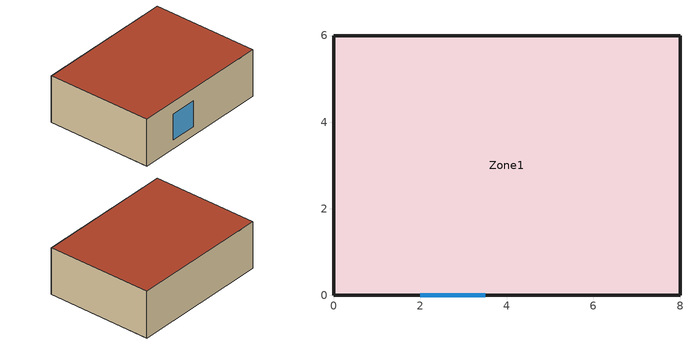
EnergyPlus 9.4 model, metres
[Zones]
Zone1
 floor ground (Floor_configure): 0,0 0,6 8,6 8,0 z0
 wall outside (Wall-configure): 0,0 8,0 8,6 0,6 0,0 z0:2.7
 window (Window_configure): 2,0 3.5,0 z0.5:2
 roof outside (Roof_configure): 0,6 0,0 8,0 8,6 z2.7
[Building]
CaseSRT: North Axis {deg}=0; Terrain=Country; Loads Convergence Tolerance Value {W}=0.04; Temperature Convergence Tolerance Value {deltaC}=0.004; Solar Distribution=FullInteriorAndExterior; Maximum Number of Warmup Days=50; Minimum Number of Warmup Days=25
[Site:Location]
Tokyo: Latitude {deg}=35.7; Longitude {deg}=139.8; Time Zone {hr}=9; Elevation {m}=0
[Site:GroundTemperature:BuildingSurface]
18, 18, 18, 18, 18, 18, 18, 18, 18, 18, 18, 18
[Site:GroundReflectance]
0.1, 0.1, 0.1, 0.1, 0.1, 0.1, 0.1, 0.1, 0.1, 0.1, 0.1, 0.1
[Material] Roughness=Rough; Thermal Absorptance=0.9; Solar Absorptance=0.6; Visible Absorptance=0.6
Name | Thickness {m} | Conductivity {W/m-K} | Density {kg/m3} | Specific Heat {J/kg-K}
PLASTERBOARD-12mm | 0.012 | 0.16 | 950 | 840
FIBERGLASS-66mm | 0.01 | 0.04 | 12 | 840
WOODSIDING-9mm | 0.009 | 0.14 | 530 | 900
TIMBERFLOORING-25mm | 0.025 | 0.14 | 650 | 1200
FIBERGLASS-1003mm | 0.015 | 0.04 | 1 | 100
PLASTERBOARD-10mm | 0.01 | 0.16 | 950 | 840
FIBERGLASS-111mm | 0.015 | 0.04 | 12 | 840
ROOFDECK-19mm | 0.019 | 0.14 | 530 | 900
[WindowMaterial:Glazing]
GlassType1: Optical Data Type=SpectralAverage; Thickness {m}=0.003175; Solar Transmittance at Normal Incidence=0.56156; Front Side Solar Reflectance at Normal Incidence=0.07846; Back Side Solar Reflectance at Normal Incidence=0.07846; Visible Transmittance at Normal Incidence=0.91325; Front Side Visible Reflectance at Normal Incidence=0.082; Back Side Visible Reflectance at Normal Incidence=0.082; Infrared Transmittance at Normal Incidence=0; Front Side Infrared Hemispherical Emissivity=0.84; Back Side Infrared Hemispherical Emissivity=0.84; Conductivity {W/m-K}=5
[Construction]
Wall-configure: WOODSIDING-9mm, FIBERGLASS-66mm, PLASTERBOARD-12mm
Floor_configure: FIBERGLASS-1003mm, TIMBERFLOORING-25mm
Roof_configure: ROOFDECK-19mm, FIBERGLASS-111mm, PLASTERBOARD-10mm
Window_configure: GlassType1
[WindowMaterial:Blind]
Blind: Slat Orientation=Horizontal; Slat Width {m}=0.025; Slat Separation {m}=0.0225; Slat Thickness {m}=0.00013; Slat Angle {deg}=3; Slat Conductivity {W/m-K}=200; Slat Beam Solar Transmittance=0; Front Side Slat Beam Solar Reflectance=0.66; Back Side Slat Beam Solar Reflectance=0.66; Slat Diffuse Solar Transmittance=0; Front Side Slat Diffuse Solar Reflectance=0.66; Back Side Slat Diffuse Solar Reflectance=0.66; Slat Beam Visible Transmittance=0; Front Side Slat Beam Visible Reflectance=0.873; Back Side Slat Beam Visible Reflectance=0.873; Slat Diffuse Visible Transmittance=0; Front Side Slat Diffuse Visible Reflectance=0.873; Back Side Slat Diffuse Visible Reflectance=0.873; Slat Infrared Hemispherical Transmittance=0; Front Side Slat Infrared Hemispherical Emissivity=0.9; Back Side Slat Infrared Hemispherical Emissivity=0.9; Blind to Glass Distance {m}=0.15; Blind Top Opening Multiplier=0.033; Blind Bottom Opening Multiplier=0.033; Blind Left Side Opening Multiplier=0.033; Blind Right Side Opening Multiplier=0.033; Minimum Slat Angle {deg}=3; Maximum Slat Angle {deg}=165
[Zone]
Zone1: Multiplier=1; Ceiling Height {m}=2.7; Volume {m3}=129.6; Floor Area {m2}=48; Zone Outside Convection Algorithm=TARP
[WindowShadingControl]
Shading Control 1: Zone=Zone1; Shading Type=InteriorBlind; Shading Control Type=AlwaysOn; Shading Control Is Scheduled=No; Glare Control Is Active=No; Shading Device Material=Blind; Type of Slat Angle Control for Blinds=FixedSlatAngle; Multiple Surface Control Type=Group; Fenestration Surface 1=Window_S1
[People]
People Zone1: Zone or ZoneList=Zone1; Number of People Schedule=JP Office - office occupants; Number of People Calculation Method=People/Area; People per Zone Floor Area {person/m2}=0.1; Fraction Radiant=0.3; Sensible Heat Fraction=0.67; Activity Level Schedule=Activity Schedule; Enable ASHRAE 55 Comfort Warnings=No
[Lights]
Zone1 General lighting: Zone or ZoneList=Zone1; Schedule=JP Office - office lighting; Design Level Calculation Method=Watts/Area; Watts per Zone Floor Area {W/m2}=12; Return Air Fraction=0; Fraction Radiant=0.6; Fraction Visible=0; Fraction Replaceable=1
[OtherEquipment]
Zone1 Equipment gain 1: Fuel Type=Electricity; Zone or ZoneList=Zone1; Schedule=JP Office - office equipments; Design Level Calculation Method=Watts/Area; Power per Zone Floor Area {W/m2}=12; Fraction Latent=0; Fraction Radiant=0.6; Fraction Lost=0; Carbon Dioxide Generation Rate {m3/s-W}=0
[ZoneInfiltration:DesignFlowRate]
Infil_1: Zone or ZoneList=Zone1; Schedule=Sch 1; Design Flow Rate Calculation Method=Flow/Zone; Design Flow Rate {m3/s}=0.07; Constant Term Coefficient=1; Temperature Term Coefficient=0; Velocity Term Coefficient=0; Velocity Squared Term Coefficient=0
[DesignSpecification:ZoneAirDistribution]
Zone1: Zone Air Distribution Effectiveness in Cooling Mode=1; Zone Air Distribution Effectiveness in Heating Mode=1
[ZoneControl:Thermostat]
Zone 1 Thermostat: Zone or ZoneList=Zone1; Control Type Schedule=Zone Control Type Sched; Control 1=Heating Cooling Setpoints
[ThermostatSetpoint:DualSetpoint]
Heating Cooling Setpoints: Heating Setpoint Temperature Schedule=Heating Setpoint Schedule; Cooling Setpoint Temperature Schedule=Cooling Setpoint Schedule
[ZoneHVAC:IdealLoadsAirSystem]
Zone1Air: Heating Availability Schedule=Zone1 Heating Availability Sch; Cooling Availability Schedule=Zone1 Cooling Availability Sch; Dehumidification Control Type=Humidistat; Humidification Control Type=Humidistat
[Zone equipment]
Zone1: Zone1Air
[Schedule:Day:Hourly]
Day Sch 1: 1, 1, 1, 1, 1, 1, 1, 1, 1, 1, 1, 1, 1, 1, 1, 1, 1, 1, 1, 1, 1, 1, 1, 1
Control Type All Days: 4, 4, 4, 4, 4, 4, 4, 4, 4, 4, 4, 4, 4, 4, 4, 4, 4, 4, 4, 4, 4, 4, 4, 4
[Schedule:Week:Daily]
Week Sch 1: Day Sch 1, Day Sch 1, Day Sch 1, Day Sch 1, Day Sch 1, Day Sch 1, Day Sch 1, Day Sch 1, Day Sch 1, Day Sch 1, Day Sch 1, Day Sch 1
Control Type All Weeks: Control Type All Days, Control Type All Days, Control Type All Days, Control Type All Days, Control Type All Days, Control Type All Days, Control Type All Days, Control Type All Days, Control Type All Days, Control Type All Days, Control Type All Days, Control Type All Days
[Schedule:Year]
Sch 1: Week Sch 1, 1, 1, 12, 31
Zone Control Type Sched: Control Type All Weeks, 1, 1, 12, 31
[Schedule:Compact]
Heating Setpoint Schedule; Cooling Setpoint Schedule: Through: 31 Mar, For: AllDays, Until: 24:00, 22, Through: 31 May, For: AllDays, Until: 24:00, 24, Through: 30 Sep, For: AllDays, Until: 24:00, 26, Through: 30 Nov, For: AllDays, Until: 24:00, 24, Through: 31 Dec, For: AllDays, Until: 24:00, 22
JP Office - office occupants: Through: 31 Dec, For: Weekdays SummerDesignDay WinterDesignDay, Until: 08:00, 0, Until: 12:00, 1, Until: 13:00, 0.6, Until: 18:00, 1, Until: 19:00, 0.5, Until: 20:00, 0.3, Until: 21:00, 0.2, Until: 24:00, 0, For: Weekends, Until: 24:00, 0, For: AllOtherDays, Until: 24:00, 0
JP Office - office lighting: Through: 31 Dec, For: Weekdays SummerDesignDay WinterDesignDay, Until: 08:00, 0, Until: 12:00, 1, Until: 13:00, 0.5, Until: 20:00, 1, Until: 21:00, 0.8, Until: 24:00, 0, For: Weekends, Until: 24:00, 0, For: AllOtherDays, Until: 24:00, 0
JP Office - office equipments: Through: 31 Dec, For: Weekdays SummerDesignDay WinterDesignDay, Until: 08:00, 0.25, Until: 12:00, 1, Until: 13:00, 0.8, Until: 19:00, 1, Until: 21:00, 0.5, Until: 24:00, 0.25, For: Weekends, Until: 24:00, 0.25, For: AllOtherDays, Until: 24:00, 0.25
Activity Schedule: Through: 12/31, For: AllDays, Until: 24:00, 120
Zone1 Heating Availability Sch: Through: 31 Dec, For: Weekdays  WinterDesignDay, Until: 07:00, 0, Until: 21:00, 1, Until: 24:00, 0, For: Weekends AllOtherDays, Until: 24:00, 0
Zone1 Cooling Availability Sch: Through: 31 Dec, For: Weekdays  SummerDesignDay, Until: 07:00, 0, Until: 21:00, 1, Until: 24:00, 0, For: Weekends AllOtherDays, Until: 24:00, 0
